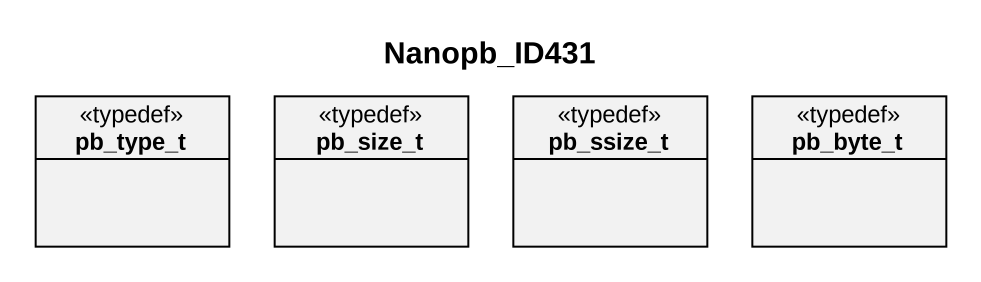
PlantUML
@startuml
title Nanopb_ID431
hide circle
hide empty members
class pb_type_t <<typedef>>
class pb_size_t <<typedef>>
class pb_ssize_t <<typedef>>
class pb_byte_t <<typedef>>
@enduml
